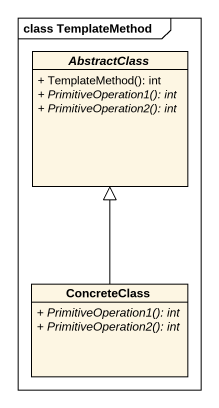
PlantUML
@startuml
mainframe class TemplateMethod
hide circle
hide empty members
skinparam classAttributeIconSize 0
abstract class AbstractClass {
  + TemplateMethod(): int
  {abstract} + PrimitiveOperation1(): int
  {abstract} + PrimitiveOperation2(): int
}
class ConcreteClass {
  {abstract} + PrimitiveOperation1(): int
  {abstract} + PrimitiveOperation2(): int
}
ConcreteClass -up-|> AbstractClass
@enduml
